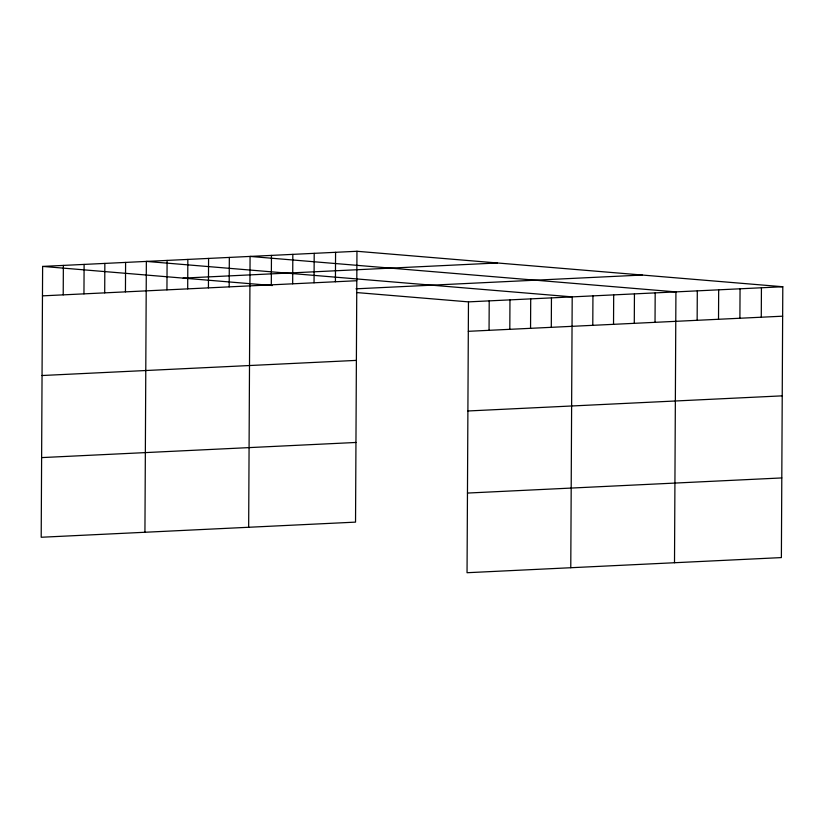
<?xml version="1.0" encoding="UTF-8"?>
<svg xmlns="http://www.w3.org/2000/svg" width="824" height="824" viewBox="0 0 824 824"><rect width="100%" height="100%" fill="white"/><g stroke="black" fill="none" stroke-linecap="round" stroke-linejoin="round"><path stroke-width="1.24" d="M42.621 266.409L41.2 537.258L355.535 522.128L356.957 251.279L42.621 266.409L272.435 285.547M63.211 294.858L63.366 265.41M83.955 293.869L84.11 264.411M104.7 292.87L104.854 263.412M125.444 291.871L125.598 262.413M144.931 532.263L146.353 261.414L572.196 296.877L570.774 567.726M166.942 289.873L167.097 260.415M187.687 288.874L187.841 259.416M208.431 287.875L208.585 258.417M229.175 286.876L229.33 257.428M248.663 527.267L250.074 256.429L675.927 291.892L674.506 562.73M271.302 284.846L271.457 255.399M292.674 283.817L292.829 254.369M314.047 282.787L314.202 253.339M335.419 281.757L335.574 252.309M356.792 292.572L468.465 301.872L467.043 572.721L781.379 557.591L782.8 286.742L356.957 251.279M489.054 330.321L489.209 300.873M509.809 329.332L509.963 299.874M530.553 328.333L530.707 298.875M551.297 327.334L551.452 297.876M592.786 325.336L592.94 295.878M613.53 324.337L613.684 294.879M634.284 323.338L634.439 293.89M655.029 322.339L655.183 292.891M697.145 320.309L697.3 290.862M718.518 319.279L718.672 289.832M739.901 318.249L740.055 288.802M761.273 317.219L761.428 287.772M183.144 278.11L497.48 262.98M42.467 295.857L356.802 280.727M356.009 288.822L642.267 275.041M468.465 301.872L782.8 286.742M468.31 331.32L782.646 316.189M42.045 375.517L356.38 360.387M467.898 410.98L782.234 395.85M41.612 457.598L355.947 442.467M467.466 493.061L781.801 477.93"/></g></svg>
